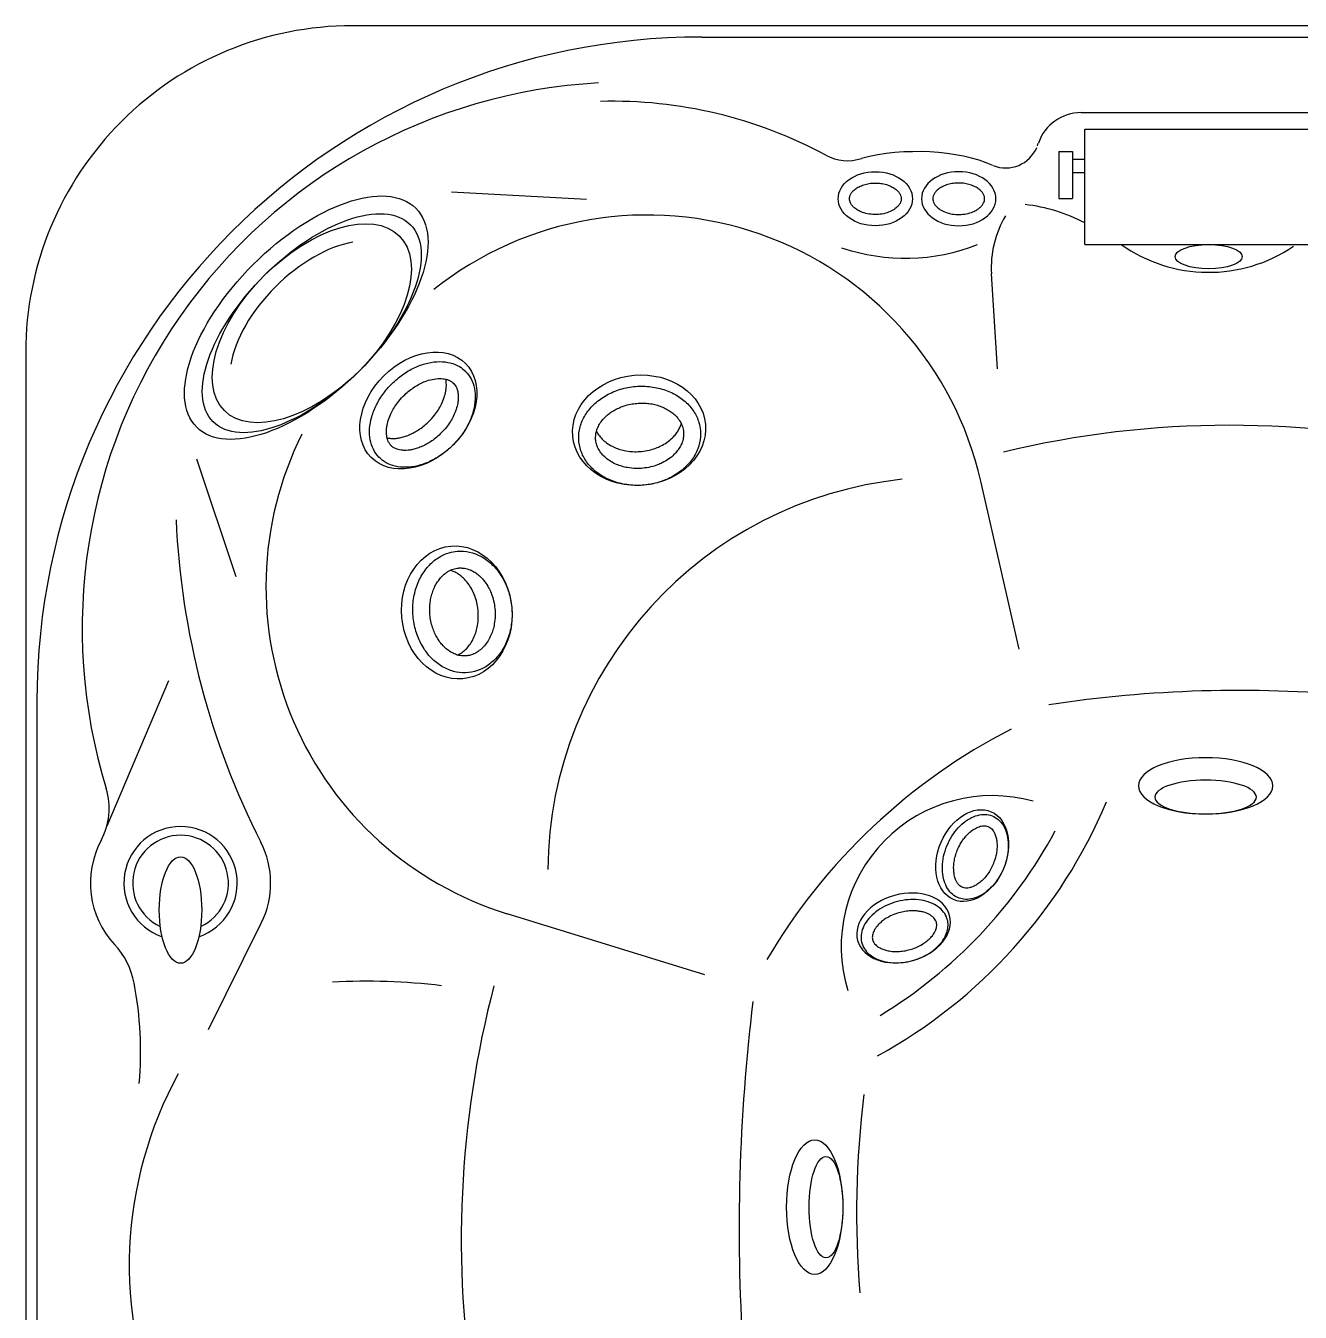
# Model space of a CAD drawing. Header units: millimetres. Extents: x -1155.38 to -1153.28, y 2264.62 to 2266.72.
# Drawn here: x -1155.38 to -1154.249, y 2265.582 to 2266.724 of the extents above; entities that cross this region are included whole.
import ezdxf

# ---------------------------------------------------------------- set-up
doc = ezdxf.new("R2010")
doc.units = ezdxf.units.MM
doc.header["$LTSCALE"] = 10
doc.layers.add('jacuzzi', color=1, linetype='Continuous')

msp = doc.modelspace()

# ---------------------------------------------------------------- linework, layer by layer
at = {"layer": 'jacuzzi'}
for p, q in [((-1154.7805, 2266.714), (-1153.8805, 2266.714)), ((-1154.4438, 2266.6469), (-1154.2343, 2266.6469)), ((-1154.4405, 2266.6321), (-1154.2205, 2266.6321)), ((-1154.4405, 2266.5298), (-1154.4405, 2266.6321)), ((-1154.4635, 2266.6125), (-1154.4635, 2266.5705)), ((-1154.4635, 2266.6125), (-1154.4515, 2266.6125)), ((-1154.4635, 2266.6125), (-1154.4515, 2266.6125)), ((-1154.4515, 2266.6125), (-1154.4515, 2266.5705)), ((-1154.4515, 2266.6056), (-1154.4405, 2266.6056)), ((-1154.4515, 2266.5936), (-1154.4405, 2266.5936)), ((-1154.8829, 2266.5697), (-1155.0025, 2266.5764)), ((-1154.4635, 2266.5705), (-1154.4515, 2266.5705)), ((-1154.4405, 2266.5298), (-1154.2205, 2266.5298)), ((-1154.518, 2266.4193), (-1154.5233, 2266.5038)), ((-1155.1938, 2266.2348), (-1155.2285, 2266.3392)), ((-1154.4987, 2266.1706), (-1154.5327, 2266.3198)), ((-1155.2538, 2266.1423), (-1155.3085, 2266.0135)), ((-1155.3705, 2266.124), (-1155.3705, 2265.224)), ((-1154.7778, 2265.8814), (-1154.9531, 2265.9355)), ((-1155.2183, 2265.8328), (-1155.1714, 2265.9273))]:
    msp.add_line(p, q, dxfattribs=at)
at = {"layer": 'jacuzzi', "color": 3}
msp.add_lwpolyline([(-1155.3805, 2266.434), (-1155.3805, 2264.914, 0.414214), (-1155.0905, 2264.624), (-1153.5705, 2264.624, 0.414214), (-1153.2805, 2264.914), (-1153.2805, 2266.434, 0.414214), (-1153.5705, 2266.724), (-1155.0905, 2266.724, 0.414214)], format="xyb", close=True, dxfattribs=at)
at = {"layer": 'jacuzzi'}
for centre, radius, start, end in [((-1154.7805, 2266.124), 0.59, 90, 180), ((-1154.8454, 2266.189), 0.485, 93.1669, 197.0568), ((-1154.8599, 2266.2582), 0.3988, 61.6155, 91.5049), ((-1154.4438, 2266.6069), 0.04, 90, 161.2515), ((-1154.5862, 2266.6552), 0.1103, 340.0158, 341.2515), ((-1154.6512, 2266.6442), 0.04, 241.6155, 288.2454), ((-1154.5106, 2266.6278), 0.03, 247.8901, 336.9698), ((-1154.5104, 2266.4162), 0.15, 62.2175, 83.5346), ((-1154.829, 2266.2522), 0.3038, 12.8525, 128.5363), ((-1154.4335, 2266.5094), 0.09, 149.3111, 183.5785), ((-1154.5998, 2266.6932), 0.1756, 251.2355, 291.455), ((-1154.3305, 2266.6397), 0.1346, 234.7328, 304.0455), ((-1154.312, 2265.5108), 0.8585, 76.5254, 103.517), ((-1154.8635, 2266.2259), 0.3038, 153.4899, 252.8512), ((-1154.5654, 2265.9715), 0.3518, 96.043, 179.4398), ((-1154.5477, 2266.3162), 0.7, 182.5205, 206.9353), ((-1154.3034, 2265.0048), 1.1291, 84.7768, 98.6079), ((-1154.2613, 2265.623), 0.5356, 117.1549, 149.484), ((-1155.3665, 2266.0291), 0.06, 331.7465, 17.0568), ((-1154.5227, 2265.9065), 0.134, 74.1884, 196.9493), ((-1154.8465, 2266.2137), 0.4613, 298.7716, 337.195), ((-1155.2431, 2265.9628), 0.0503, 288.9724, 251.0276), ((-1155.2431, 2265.9628), 0.08, 151.7465, 222.8991), ((-1155.2431, 2265.9628), 0.0425, 294.9735, 245.0265), ((-1154.8465, 2266.2137), 0.4313, 301.3415, 331.7177), ((-1155.2431, 2265.9628), 0.08, 333.655, 26.9353), ((-1155.353, 2265.8607), 0.07, 10.8763, 42.8991), ((-1155.0765, 2265.3526), 0.5231, 82.8546, 93.4909), ((-1155.601, 2265.8131), 0.3225, 354.9763, 10.8763), ((-1154.1049, 2265.6465), 0.889, 165.3281, 189.3523), ((-1153.0757, 2265.656), 1.6716, 173.0698, 183.6888), ((-1154.933, 2265.6232), 0.3556, 151.3985, 203.5086), ((-1153.7661, 2265.6698), 0.8769, 173.0986, 184.625)]:
    msp.add_arc(centre, radius, start, end, dxfattribs=at)
for centre, major_axis, ratio, start_param, end_param in [((-1154.5894, 2266.5704), (-0.0953, 0), 0.439186, 3.926244, 5.256324), ((-1155.1216, 2266.4549), (0.0683, 0.0683), 0.546258, 6.938154, 8.769809)]:
    msp.add_ellipse(centre, major_axis=major_axis, ratio=ratio, start_param=start_param, end_param=end_param, dxfattribs=at)
for centre, major_axis, ratio in [((-1154.6264, 2266.5704), (-0.033, 0), 0.727273), ((-1155.1315, 2266.4648), (0.0972, 0.0972), 0.48528), ((-1155.1266, 2266.4599), (0.0875, 0.0875), 0.482837), ((-1155.1266, 2266.4599), (0.0776, 0.0776), 0.544324), ((-1154.3305, 2266.519), (-0.0297, 0), 0.364326), ((-1155.032, 2266.3824), (0.0418, 0.0418), 0.7351), ((-1154.8361, 2266.3649), (0.0589, 0.0053), 0.827692), ((-1154.9979, 2266.2031), (-0.0053, 0.0589), 0.827692), ((-1154.5404, 2265.9872), (-0.0167, -0.039), 0.709323), ((-1155.2431, 2265.9389), (0, -0.0473), 0.398515), ((-1154.6802, 2265.6751), (0, 0.0597), 0.41848), ((-1154.6702, 2265.6751), (0, 0.045), 0.333333)]:
    msp.add_ellipse(centre, major_axis=major_axis, ratio=ratio, dxfattribs=at)
at = {"layer": 'jacuzzi', "extrusion": (0, 0, -1)}
for centre, major_axis, ratio in [((-1154.5524, 2266.5704), (0.033, 0), 0.727273), ((-1154.3332, 2266.0492), (-0.0597, 0), 0.41848), ((-1154.3332, 2266.0392), (-0.045, 0), 0.333333), ((-1154.6013, 2265.923), (0.0408, 0.0112), 0.709323)]:
    msp.add_ellipse(centre, major_axis=major_axis, ratio=ratio, dxfattribs=at)
at = {"layer": 'jacuzzi'}
for points, knots in [([(-1154.6494, 2266.5704), (-1154.6494, 2266.5698), (-1154.6493, 2266.5692), (-1154.649, 2266.568), (-1154.6488, 2266.5673), (-1154.6481, 2266.566), (-1154.6477, 2266.5653), (-1154.6466, 2266.5639), (-1154.6459, 2266.5632), (-1154.6443, 2266.5618), (-1154.6434, 2266.5612), (-1154.6414, 2266.5599), (-1154.6402, 2266.5593), (-1154.6373, 2266.5581), (-1154.6353, 2266.5575), (-1154.6312, 2266.5567), (-1154.6291, 2266.5564), (-1154.6247, 2266.5564), (-1154.6226, 2266.5565), (-1154.6184, 2266.5572), (-1154.6164, 2266.5578), (-1154.6128, 2266.5592), (-1154.6111, 2266.56), (-1154.6083, 2266.5619), (-1154.6071, 2266.5629), (-1154.6055, 2266.5647), (-1154.6049, 2266.5655), (-1154.6041, 2266.5671), (-1154.6038, 2266.5678), (-1154.6034, 2266.5692), (-1154.6034, 2266.5699), (-1154.6034, 2266.5713), (-1154.6035, 2266.572), (-1154.604, 2266.5734), (-1154.6043, 2266.5742), (-1154.6053, 2266.5758), (-1154.6059, 2266.5766), (-1154.6075, 2266.5782), (-1154.6085, 2266.579), (-1154.6107, 2266.5805), (-1154.612, 2266.5812), (-1154.6147, 2266.5824), (-1154.6162, 2266.5829), (-1154.6194, 2266.5837), (-1154.6211, 2266.584), (-1154.6245, 2266.5844), (-1154.6262, 2266.5844), (-1154.6297, 2266.5843), (-1154.6314, 2266.5841), (-1154.6347, 2266.5834), (-1154.6362, 2266.583), (-1154.6392, 2266.5819), (-1154.6406, 2266.5813), (-1154.643, 2266.5799), (-1154.6441, 2266.5791), (-1154.6459, 2266.5775), (-1154.6467, 2266.5767), (-1154.6479, 2266.5751), (-1154.6484, 2266.5743), (-1154.649, 2266.5728), (-1154.6492, 2266.5721), (-1154.6494, 2266.5711), (-1154.6494, 2266.5707), (-1154.6494, 2266.5704)], [0, 0, 0, 0, 0.174374, 0.174374, 0.348747, 0.348747, 0.523121, 0.523121, 0.697494, 0.697494, 0.871868, 0.871868, 1.046241, 1.046241, 1.298301, 1.298301, 1.550361, 1.550361, 1.802421, 1.802421, 2.054481, 2.054481, 2.306541, 2.306541, 2.558601, 2.558601, 2.759925, 2.759925, 2.961248, 2.961248, 3.162572, 3.162572, 3.363895, 3.363895, 3.565218, 3.565218, 3.766542, 3.766542, 3.967865, 3.967865, 4.169188, 4.169188, 4.370512, 4.370512, 4.571835, 4.571835, 4.773159, 4.773159, 4.974482, 4.974482, 5.175805, 5.175805, 5.377129, 5.377129, 5.578452, 5.578452, 5.779775, 5.779775, 5.981099, 5.981099, 6.182422, 6.182422, 6.283185, 6.283185, 6.283185, 6.283185]), ([(-1154.5294, 2266.5704), (-1154.5294, 2266.5698), (-1154.5294, 2266.5692), (-1154.5297, 2266.568), (-1154.53, 2266.5673), (-1154.5306, 2266.566), (-1154.5311, 2266.5653), (-1154.5322, 2266.5639), (-1154.5328, 2266.5632), (-1154.5344, 2266.5618), (-1154.5353, 2266.5612), (-1154.5374, 2266.5599), (-1154.5385, 2266.5593), (-1154.5415, 2266.5581), (-1154.5434, 2266.5575), (-1154.5475, 2266.5567), (-1154.5497, 2266.5564), (-1154.554, 2266.5564), (-1154.5562, 2266.5565), (-1154.5603, 2266.5572), (-1154.5623, 2266.5578), (-1154.566, 2266.5592), (-1154.5676, 2266.56), (-1154.5704, 2266.5619), (-1154.5716, 2266.5629), (-1154.5732, 2266.5647), (-1154.5738, 2266.5655), (-1154.5747, 2266.5671), (-1154.575, 2266.5678), (-1154.5753, 2266.5692), (-1154.5754, 2266.5699), (-1154.5754, 2266.5713), (-1154.5752, 2266.572), (-1154.5748, 2266.5734), (-1154.5744, 2266.5742), (-1154.5735, 2266.5758), (-1154.5728, 2266.5766), (-1154.5712, 2266.5782), (-1154.5703, 2266.579), (-1154.5681, 2266.5805), (-1154.5668, 2266.5812), (-1154.564, 2266.5824), (-1154.5625, 2266.5829), (-1154.5593, 2266.5837), (-1154.5577, 2266.584), (-1154.5543, 2266.5844), (-1154.5525, 2266.5844), (-1154.5491, 2266.5843), (-1154.5474, 2266.5841), (-1154.5441, 2266.5834), (-1154.5425, 2266.583), (-1154.5396, 2266.5819), (-1154.5382, 2266.5813), (-1154.5357, 2266.5799), (-1154.5347, 2266.5791), (-1154.5328, 2266.5775), (-1154.532, 2266.5767), (-1154.5308, 2266.5751), (-1154.5304, 2266.5743), (-1154.5297, 2266.5728), (-1154.5295, 2266.5721), (-1154.5294, 2266.5711), (-1154.5294, 2266.5707), (-1154.5294, 2266.5704)], [0, 0, 0, 0, 0.174374, 0.174374, 0.348747, 0.348747, 0.523121, 0.523121, 0.697494, 0.697494, 0.871868, 0.871868, 1.046241, 1.046241, 1.298301, 1.298301, 1.550361, 1.550361, 1.802421, 1.802421, 2.054481, 2.054481, 2.306541, 2.306541, 2.558601, 2.558601, 2.759925, 2.759925, 2.961248, 2.961248, 3.162572, 3.162572, 3.363895, 3.363895, 3.565218, 3.565218, 3.766542, 3.766542, 3.967865, 3.967865, 4.169188, 4.169188, 4.370512, 4.370512, 4.571835, 4.571835, 4.773159, 4.773159, 4.974482, 4.974482, 5.175805, 5.175805, 5.377129, 5.377129, 5.578452, 5.578452, 5.779775, 5.779775, 5.981099, 5.981099, 6.182422, 6.182422, 6.283185, 6.283185, 6.283185, 6.283185]), ([(-1154.9902, 2266.4172), (-1154.9918, 2266.4188), (-1154.9936, 2266.4202), (-1154.998, 2266.4228), (-1155.0007, 2266.4239), (-1155.0066, 2266.4254), (-1155.0098, 2266.4258), (-1155.0165, 2266.4258), (-1155.02, 2266.4254), (-1155.0271, 2266.4237), (-1155.0307, 2266.4225), (-1155.0379, 2266.4193), (-1155.0414, 2266.4174), (-1155.0482, 2266.4128), (-1155.0514, 2266.4101), (-1155.0575, 2266.4044), (-1155.0602, 2266.4012), (-1155.0652, 2266.3946), (-1155.0673, 2266.3911), (-1155.0709, 2266.384), (-1155.0723, 2266.3804), (-1155.0744, 2266.3732), (-1155.075, 2266.3697), (-1155.0755, 2266.3628), (-1155.0753, 2266.3596), (-1155.0742, 2266.3534), (-1155.0732, 2266.3506), (-1155.0707, 2266.3454), (-1155.0691, 2266.3431), (-1155.0653, 2266.3391), (-1155.0631, 2266.3374), (-1155.0582, 2266.3347), (-1155.0554, 2266.3336), (-1155.0495, 2266.3322), (-1155.0463, 2266.3319), (-1155.0395, 2266.3321), (-1155.036, 2266.3325), (-1155.0289, 2266.3343), (-1155.0253, 2266.3356), (-1155.0181, 2266.3389), (-1155.0146, 2266.3409), (-1155.0079, 2266.3456), (-1155.0047, 2266.3483), (-1154.9987, 2266.3542), (-1154.996, 2266.3573), (-1154.9911, 2266.364), (-1154.989, 2266.3675), (-1154.9856, 2266.3746), (-1154.9842, 2266.3783), (-1154.9823, 2266.3854), (-1154.9817, 2266.389), (-1154.9814, 2266.3957), (-1154.9817, 2266.399), (-1154.9829, 2266.4051), (-1154.9839, 2266.4079), (-1154.9865, 2266.4129), (-1154.9882, 2266.4152), (-1154.9901, 2266.4172), (-1154.9902, 2266.4172), (-1154.9902, 2266.4172)], [0, 0, 0, 0, 0.185761, 0.185761, 0.411495, 0.411495, 0.637229, 0.637229, 0.862963, 0.862963, 1.088697, 1.088697, 1.314431, 1.314431, 1.540165, 1.540165, 1.765898, 1.765898, 1.991632, 1.991632, 2.217366, 2.217366, 2.4431, 2.4431, 2.668834, 2.668834, 2.894568, 2.894568, 3.120302, 3.120302, 3.346036, 3.346036, 3.57177, 3.57177, 3.797504, 3.797504, 4.023238, 4.023238, 4.248972, 4.248972, 4.474706, 4.474706, 4.70044, 4.70044, 4.926174, 4.926174, 5.151908, 5.151908, 5.377642, 5.377642, 5.603376, 5.603376, 5.82911, 5.82911, 6.054844, 6.054844, 6.280577, 6.280577, 6.283185, 6.283185, 6.283185, 6.283185]), ([(-1155.0008, 2266.4066), (-1155.0013, 2266.4071), (-1155.0019, 2266.4076), (-1155.0033, 2266.4085), (-1155.004, 2266.409), (-1155.0057, 2266.4097), (-1155.0067, 2266.41), (-1155.0093, 2266.4106), (-1155.0112, 2266.4108), (-1155.0152, 2266.4108), (-1155.0175, 2266.4105), (-1155.0218, 2266.4096), (-1155.0239, 2266.409), (-1155.0275, 2266.4076), (-1155.0291, 2266.4069), (-1155.0322, 2266.4052), (-1155.0338, 2266.4043), (-1155.0369, 2266.4023), (-1155.0384, 2266.4013), (-1155.0413, 2266.399), (-1155.0427, 2266.3977), (-1155.046, 2266.3946), (-1155.0477, 2266.3927), (-1155.0506, 2266.3891), (-1155.0517, 2266.3875), (-1155.0538, 2266.3843), (-1155.0548, 2266.3827), (-1155.0566, 2266.3791), (-1155.0575, 2266.377), (-1155.0589, 2266.3731), (-1155.0594, 2266.3712), (-1155.06, 2266.3681), (-1155.0601, 2266.3669), (-1155.0604, 2266.3641), (-1155.0603, 2266.3625), (-1155.0601, 2266.3598), (-1155.0599, 2266.3585), (-1155.0593, 2266.3565), (-1155.059, 2266.3557), (-1155.0583, 2266.354), (-1155.0578, 2266.3532), (-1155.0567, 2266.3518), (-1155.0561, 2266.3511), (-1155.0547, 2266.3499), (-1155.0539, 2266.3494), (-1155.0521, 2266.3485), (-1155.0511, 2266.3481), (-1155.0492, 2266.3475), (-1155.0483, 2266.3473), (-1155.0464, 2266.3471), (-1155.0453, 2266.347), (-1155.0433, 2266.347), (-1155.0422, 2266.347), (-1155.0401, 2266.3472), (-1155.039, 2266.3474), (-1155.0366, 2266.3478), (-1155.0352, 2266.3482), (-1155.0324, 2266.349), (-1155.031, 2266.3496), (-1155.0281, 2266.3508), (-1155.0267, 2266.3514), (-1155.0239, 2266.3529), (-1155.0225, 2266.3538), (-1155.0196, 2266.3557), (-1155.0182, 2266.3567), (-1155.0153, 2266.359), (-1155.0139, 2266.3603), (-1155.0106, 2266.3635), (-1155.0087, 2266.3655), (-1155.0058, 2266.3693), (-1155.0046, 2266.3709), (-1155.0026, 2266.3742), (-1155.0016, 2266.3759), (-1154.9999, 2266.3795), (-1154.9991, 2266.3815), (-1154.9978, 2266.3852), (-1154.9974, 2266.3871), (-1154.9968, 2266.3901), (-1154.9967, 2266.3913), (-1154.9965, 2266.3942), (-1154.9965, 2266.3958), (-1154.9969, 2266.3986), (-1154.9971, 2266.3999), (-1154.9978, 2266.4019), (-1154.9981, 2266.4027), (-1154.9988, 2266.404), (-1154.9992, 2266.4046), (-1154.9999, 2266.4057), (-1155.0003, 2266.4062), (-1155.0008, 2266.4066)], [0, 0, 0, 0, 0.143262, 0.143262, 0.286525, 0.286525, 0.429787, 0.429787, 0.641555, 0.641555, 0.853324, 0.853324, 1.027803, 1.027803, 1.156988, 1.156988, 1.286172, 1.286172, 1.412902, 1.412902, 1.539632, 1.539632, 1.717208, 1.717208, 1.85123, 1.85123, 1.985252, 1.985252, 2.149987, 2.149987, 2.314722, 2.314722, 2.42949, 2.42949, 2.588978, 2.588978, 2.748467, 2.748467, 2.872164, 2.872164, 3.036865, 3.036865, 3.201566, 3.201566, 3.366267, 3.366267, 3.530968, 3.530968, 3.647367, 3.647367, 3.763767, 3.763767, 3.86643, 3.86643, 3.969094, 3.969094, 4.087888, 4.087888, 4.206683, 4.206683, 4.322325, 4.322325, 4.437967, 4.437967, 4.562955, 4.562955, 4.687944, 4.687944, 4.875889, 4.875889, 5.013358, 5.013358, 5.150827, 5.150827, 5.309856, 5.309856, 5.468885, 5.468885, 5.58509, 5.58509, 5.751844, 5.751844, 5.918599, 5.918599, 6.049341, 6.049341, 6.171274, 6.171274, 6.283185, 6.283185, 6.283185, 6.283185]), ([(-1155.0598, 2266.3581), (-1155.0592, 2266.358), (-1155.0586, 2266.3579), (-1155.057, 2266.3577), (-1155.0559, 2266.3576), (-1155.0539, 2266.3576), (-1155.0529, 2266.3576), (-1155.0507, 2266.3578), (-1155.0496, 2266.358), (-1155.0472, 2266.3584), (-1155.0458, 2266.3588), (-1155.043, 2266.3596), (-1155.0416, 2266.3602), (-1155.0388, 2266.3614), (-1155.0374, 2266.362), (-1155.0345, 2266.3635), (-1155.0331, 2266.3644), (-1155.0303, 2266.3663), (-1155.0288, 2266.3673), (-1155.0259, 2266.3696), (-1155.0245, 2266.3709), (-1155.0212, 2266.3741), (-1155.0193, 2266.3761), (-1155.0164, 2266.3799), (-1155.0153, 2266.3815), (-1155.0132, 2266.3848), (-1155.0122, 2266.3865), (-1155.0105, 2266.3901), (-1155.0097, 2266.3921), (-1155.0085, 2266.3958), (-1155.008, 2266.3977), (-1155.0074, 2266.4007), (-1155.0073, 2266.4019), (-1155.0071, 2266.4048), (-1155.0071, 2266.4064), (-1155.0074, 2266.4087), (-1155.0075, 2266.4095), (-1155.0077, 2266.4102)], [3.5697, 3.5697, 3.5697, 3.5697, 3.647367, 3.647367, 3.763767, 3.763767, 3.86643, 3.86643, 3.969094, 3.969094, 4.087888, 4.087888, 4.206683, 4.206683, 4.322325, 4.322325, 4.437967, 4.437967, 4.562955, 4.562955, 4.687944, 4.687944, 4.875889, 4.875889, 5.013358, 5.013358, 5.150827, 5.150827, 5.309856, 5.309856, 5.468885, 5.468885, 5.58509, 5.58509, 5.751844, 5.751844, 5.855102, 5.855102, 5.855102, 5.855102]), ([(-1154.7817, 2266.3648), (-1154.7819, 2266.3671), (-1154.7823, 2266.3694), (-1154.784, 2266.3751), (-1154.7855, 2266.3784), (-1154.7896, 2266.3847), (-1154.7921, 2266.3877), (-1154.7981, 2266.393), (-1154.8015, 2266.3953), (-1154.809, 2266.3992), (-1154.8131, 2266.4008), (-1154.8216, 2266.403), (-1154.8261, 2266.4037), (-1154.8352, 2266.4041), (-1154.8398, 2266.4039), (-1154.8488, 2266.4024), (-1154.8533, 2266.4012), (-1154.8616, 2266.3979), (-1154.8655, 2266.3959), (-1154.8726, 2266.3911), (-1154.8758, 2266.3883), (-1154.8813, 2266.3823), (-1154.8836, 2266.3791), (-1154.8871, 2266.3723), (-1154.8883, 2266.3688), (-1154.8897, 2266.3617), (-1154.8899, 2266.3581), (-1154.8891, 2266.351), (-1154.8882, 2266.3475), (-1154.8853, 2266.3408), (-1154.8833, 2266.3375), (-1154.8785, 2266.3316), (-1154.8756, 2266.3289), (-1154.8689, 2266.3241), (-1154.8652, 2266.3221), (-1154.8572, 2266.3188), (-1154.8529, 2266.3176), (-1154.8441, 2266.3161), (-1154.8395, 2266.3158), (-1154.8304, 2266.3161), (-1154.8258, 2266.3168), (-1154.817, 2266.319), (-1154.8128, 2266.3206), (-1154.8049, 2266.3245), (-1154.8012, 2266.3269), (-1154.7947, 2266.3322), (-1154.7919, 2266.3352), (-1154.7872, 2266.3415), (-1154.7853, 2266.3449), (-1154.7827, 2266.3519), (-1154.7819, 2266.3555), (-1154.7815, 2266.361), (-1154.7815, 2266.3629), (-1154.7817, 2266.3648)], [0, 0, 0, 0, 0.162022, 0.162022, 0.411522, 0.411522, 0.661023, 0.661023, 0.910523, 0.910523, 1.160024, 1.160024, 1.409524, 1.409524, 1.659024, 1.659024, 1.908525, 1.908525, 2.158025, 2.158025, 2.407526, 2.407526, 2.657026, 2.657026, 2.906526, 2.906526, 3.156027, 3.156027, 3.405527, 3.405527, 3.655028, 3.655028, 3.904528, 3.904528, 4.154029, 4.154029, 4.403529, 4.403529, 4.653029, 4.653029, 4.90253, 4.90253, 5.15203, 5.15203, 5.401531, 5.401531, 5.651031, 5.651031, 5.900532, 5.900532, 6.150032, 6.150032, 6.283185, 6.283185, 6.283185, 6.283185]), ([(-1154.7966, 2266.3634), (-1154.7968, 2266.365), (-1154.7971, 2266.3666), (-1154.7981, 2266.3697), (-1154.7989, 2266.3713), (-1154.8003, 2266.3737), (-1154.8009, 2266.3746), (-1154.8022, 2266.3762), (-1154.803, 2266.3771), (-1154.8047, 2266.3788), (-1154.8058, 2266.3798), (-1154.8081, 2266.3815), (-1154.8094, 2266.3824), (-1154.8121, 2266.3839), (-1154.8135, 2266.3847), (-1154.8166, 2266.386), (-1154.8182, 2266.3865), (-1154.8214, 2266.3875), (-1154.8229, 2266.3879), (-1154.8262, 2266.3885), (-1154.8278, 2266.3887), (-1154.8311, 2266.389), (-1154.8328, 2266.389), (-1154.8361, 2266.389), (-1154.8378, 2266.3888), (-1154.8414, 2266.3884), (-1154.8433, 2266.3881), (-1154.8471, 2266.3872), (-1154.849, 2266.3867), (-1154.8523, 2266.3855), (-1154.8538, 2266.3848), (-1154.8567, 2266.3834), (-1154.8581, 2266.3827), (-1154.8608, 2266.381), (-1154.862, 2266.3801), (-1154.8644, 2266.3783), (-1154.8655, 2266.3773), (-1154.869, 2266.3738), (-1154.8709, 2266.371), (-1154.8729, 2266.3669), (-1154.8735, 2266.3655), (-1154.8743, 2266.3626), (-1154.8745, 2266.3612), (-1154.8747, 2266.3585), (-1154.8747, 2266.3571), (-1154.8744, 2266.3544), (-1154.874, 2266.3531), (-1154.8732, 2266.3504), (-1154.8726, 2266.3491), (-1154.8711, 2266.3465), (-1154.8703, 2266.3452), (-1154.8682, 2266.3427), (-1154.867, 2266.3415), (-1154.8643, 2266.3393), (-1154.8629, 2266.3382), (-1154.8597, 2266.3362), (-1154.858, 2266.3353), (-1154.8546, 2266.3339), (-1154.8531, 2266.3334), (-1154.8498, 2266.3324), (-1154.8481, 2266.332), (-1154.8439, 2266.3312), (-1154.8413, 2266.331), (-1154.8366, 2266.3309), (-1154.8346, 2266.331), (-1154.8303, 2266.3314), (-1154.828, 2266.3318), (-1154.8238, 2266.3328), (-1154.8217, 2266.3334), (-1154.8183, 2266.3347), (-1154.8169, 2266.3353), (-1154.8136, 2266.3369), (-1154.8118, 2266.338), (-1154.8082, 2266.3404), (-1154.8066, 2266.3418), (-1154.804, 2266.3443), (-1154.803, 2266.3454), (-1154.8013, 2266.3476), (-1154.8006, 2266.3487), (-1154.7993, 2266.3509), (-1154.7987, 2266.352), (-1154.7976, 2266.3548), (-1154.7971, 2266.3564), (-1154.7966, 2266.3594), (-1154.7965, 2266.3607), (-1154.7966, 2266.3625), (-1154.7966, 2266.363), (-1154.7966, 2266.3634)], [0, 0, 0, 0, 0.193576, 0.193576, 0.387152, 0.387152, 0.496157, 0.496157, 0.605163, 0.605163, 0.734751, 0.734751, 0.86434, 0.86434, 0.994997, 0.994997, 1.125653, 1.125653, 1.245243, 1.245243, 1.364832, 1.364832, 1.48278, 1.48278, 1.600727, 1.600727, 1.738726, 1.738726, 1.876725, 1.876725, 1.997341, 1.997341, 2.117956, 2.117956, 2.240856, 2.240856, 2.363756, 2.363756, 2.675991, 2.675991, 2.839859, 2.839859, 3.004579, 3.004579, 3.169298, 3.169298, 3.334018, 3.334018, 3.496684, 3.496684, 3.659351, 3.659351, 3.822017, 3.822017, 3.979794, 3.979794, 4.137571, 4.137571, 4.265238, 4.265238, 4.392905, 4.392905, 4.580229, 4.580229, 4.723675, 4.723675, 4.884416, 4.884416, 5.035346, 5.035346, 5.151409, 5.151409, 5.313166, 5.313166, 5.492042, 5.492042, 5.62239, 5.62239, 5.74899, 5.74899, 5.87559, 5.87559, 6.068683, 6.068683, 6.227972, 6.227972, 6.283185, 6.283185, 6.283185, 6.283185]), ([(-1154.8739, 2266.364), (-1154.8737, 2266.3636), (-1154.8734, 2266.3632), (-1154.8725, 2266.3615), (-1154.8716, 2266.3602), (-1154.8695, 2266.3577), (-1154.8683, 2266.3565), (-1154.8657, 2266.3542), (-1154.8642, 2266.3531), (-1154.861, 2266.3512), (-1154.8593, 2266.3503), (-1154.856, 2266.3489), (-1154.8544, 2266.3483), (-1154.8512, 2266.3473), (-1154.8495, 2266.3469), (-1154.8452, 2266.3462), (-1154.8426, 2266.3459), (-1154.8379, 2266.3458), (-1154.8359, 2266.3459), (-1154.8316, 2266.3463), (-1154.8294, 2266.3467), (-1154.8251, 2266.3477), (-1154.8231, 2266.3483), (-1154.8197, 2266.3496), (-1154.8182, 2266.3502), (-1154.8149, 2266.3519), (-1154.8131, 2266.3529), (-1154.8096, 2266.3554), (-1154.8079, 2266.3568), (-1154.8053, 2266.3593), (-1154.8044, 2266.3604), (-1154.8027, 2266.3625), (-1154.8019, 2266.3636), (-1154.8006, 2266.3658), (-1154.8001, 2266.3669), (-1154.7992, 2266.369), (-1154.7989, 2266.3699), (-1154.7987, 2266.3708)], [3.443071, 3.443071, 3.443071, 3.443071, 3.496684, 3.496684, 3.659351, 3.659351, 3.822017, 3.822017, 3.979794, 3.979794, 4.137571, 4.137571, 4.265238, 4.265238, 4.392905, 4.392905, 4.580229, 4.580229, 4.723675, 4.723675, 4.884416, 4.884416, 5.035346, 5.035346, 5.151409, 5.151409, 5.313166, 5.313166, 5.492042, 5.492042, 5.62239, 5.62239, 5.74899, 5.74899, 5.87559, 5.87559, 5.98176, 5.98176, 5.98176, 5.98176]), ([(-1154.9977, 2266.2575), (-1155, 2266.2573), (-1155.0023, 2266.2568), (-1155.008, 2266.2552), (-1155.0114, 2266.2536), (-1155.0177, 2266.2496), (-1155.0206, 2266.247), (-1155.0259, 2266.2411), (-1155.0282, 2266.2377), (-1155.0322, 2266.2302), (-1155.0337, 2266.2261), (-1155.036, 2266.2175), (-1155.0367, 2266.213), (-1155.0371, 2266.2039), (-1155.0368, 2266.1993), (-1155.0353, 2266.1903), (-1155.0341, 2266.1859), (-1155.0309, 2266.1776), (-1155.0288, 2266.1736), (-1155.024, 2266.1665), (-1155.0213, 2266.1633), (-1155.0153, 2266.1579), (-1155.012, 2266.1556), (-1155.0052, 2266.1521), (-1155.0017, 2266.1509), (-1154.9946, 2266.1495), (-1154.991, 2266.1493), (-1154.9839, 2266.1501), (-1154.9804, 2266.151), (-1154.9737, 2266.1539), (-1154.9705, 2266.1558), (-1154.9646, 2266.1607), (-1154.9618, 2266.1636), (-1154.9571, 2266.1702), (-1154.955, 2266.1739), (-1154.9517, 2266.1819), (-1154.9505, 2266.1862), (-1154.949, 2266.1951), (-1154.9487, 2266.1996), (-1154.9491, 2266.2088), (-1154.9497, 2266.2133), (-1154.952, 2266.2222), (-1154.9535, 2266.2264), (-1154.9575, 2266.2343), (-1154.9598, 2266.238), (-1154.9651, 2266.2445), (-1154.9681, 2266.2473), (-1154.9745, 2266.252), (-1154.9779, 2266.2538), (-1154.9848, 2266.2565), (-1154.9884, 2266.2573), (-1154.9939, 2266.2577), (-1154.9958, 2266.2577), (-1154.9977, 2266.2575)], [0, 0, 0, 0, 0.162022, 0.162022, 0.411522, 0.411522, 0.661023, 0.661023, 0.910523, 0.910523, 1.160024, 1.160024, 1.409524, 1.409524, 1.659024, 1.659024, 1.908525, 1.908525, 2.158025, 2.158025, 2.407526, 2.407526, 2.657026, 2.657026, 2.906526, 2.906526, 3.156027, 3.156027, 3.405527, 3.405527, 3.655028, 3.655028, 3.904528, 3.904528, 4.154029, 4.154029, 4.403529, 4.403529, 4.653029, 4.653029, 4.90253, 4.90253, 5.15203, 5.15203, 5.401531, 5.401531, 5.651031, 5.651031, 5.900532, 5.900532, 6.150032, 6.150032, 6.283185, 6.283185, 6.283185, 6.283185]), ([(-1154.9964, 2266.2425), (-1154.998, 2266.2424), (-1154.9995, 2266.2421), (-1155.0027, 2266.241), (-1155.0042, 2266.2403), (-1155.0066, 2266.2388), (-1155.0075, 2266.2383), (-1155.0092, 2266.2369), (-1155.01, 2266.2362), (-1155.0118, 2266.2344), (-1155.0127, 2266.2334), (-1155.0145, 2266.231), (-1155.0153, 2266.2298), (-1155.0169, 2266.2271), (-1155.0176, 2266.2256), (-1155.0189, 2266.2226), (-1155.0195, 2266.221), (-1155.0204, 2266.2178), (-1155.0208, 2266.2162), (-1155.0214, 2266.213), (-1155.0216, 2266.2114), (-1155.0219, 2266.208), (-1155.0219, 2266.2064), (-1155.0219, 2266.203), (-1155.0218, 2266.2014), (-1155.0214, 2266.1978), (-1155.021, 2266.1958), (-1155.0202, 2266.1921), (-1155.0196, 2266.1902), (-1155.0184, 2266.1869), (-1155.0178, 2266.1853), (-1155.0164, 2266.1824), (-1155.0156, 2266.1811), (-1155.014, 2266.1784), (-1155.0131, 2266.1771), (-1155.0112, 2266.1748), (-1155.0102, 2266.1737), (-1155.0067, 2266.1702), (-1155.004, 2266.1682), (-1154.9998, 2266.1662), (-1154.9984, 2266.1657), (-1154.9956, 2266.1649), (-1154.9942, 2266.1647), (-1154.9914, 2266.1644), (-1154.9901, 2266.1645), (-1154.9874, 2266.1648), (-1154.986, 2266.1651), (-1154.9834, 2266.166), (-1154.9821, 2266.1666), (-1154.9795, 2266.168), (-1154.9782, 2266.1689), (-1154.9757, 2266.171), (-1154.9745, 2266.1722), (-1154.9722, 2266.1748), (-1154.9711, 2266.1763), (-1154.9692, 2266.1795), (-1154.9683, 2266.1812), (-1154.9669, 2266.1845), (-1154.9663, 2266.1861), (-1154.9653, 2266.1893), (-1154.9649, 2266.191), (-1154.9642, 2266.1953), (-1154.9639, 2266.1979), (-1154.9638, 2266.2026), (-1154.9639, 2266.2046), (-1154.9643, 2266.2089), (-1154.9647, 2266.2111), (-1154.9657, 2266.2154), (-1154.9663, 2266.2174), (-1154.9676, 2266.2208), (-1154.9682, 2266.2223), (-1154.9699, 2266.2256), (-1154.9709, 2266.2274), (-1154.9734, 2266.2309), (-1154.9748, 2266.2326), (-1154.9773, 2266.2352), (-1154.9784, 2266.2361), (-1154.9805, 2266.2378), (-1154.9816, 2266.2386), (-1154.9838, 2266.2399), (-1154.9849, 2266.2404), (-1154.9877, 2266.2416), (-1154.9894, 2266.242), (-1154.9924, 2266.2426), (-1154.9937, 2266.2426), (-1154.9955, 2266.2426), (-1154.9959, 2266.2426), (-1154.9964, 2266.2425)], [0, 0, 0, 0, 0.193576, 0.193576, 0.387152, 0.387152, 0.496157, 0.496157, 0.605163, 0.605163, 0.734751, 0.734751, 0.86434, 0.86434, 0.994997, 0.994997, 1.125653, 1.125653, 1.245243, 1.245243, 1.364832, 1.364832, 1.48278, 1.48278, 1.600727, 1.600727, 1.738726, 1.738726, 1.876725, 1.876725, 1.997341, 1.997341, 2.117956, 2.117956, 2.240856, 2.240856, 2.363756, 2.363756, 2.675991, 2.675991, 2.839859, 2.839859, 3.004579, 3.004579, 3.169298, 3.169298, 3.334018, 3.334018, 3.496684, 3.496684, 3.659351, 3.659351, 3.822017, 3.822017, 3.979794, 3.979794, 4.137571, 4.137571, 4.265238, 4.265238, 4.392905, 4.392905, 4.580229, 4.580229, 4.723675, 4.723675, 4.884416, 4.884416, 5.035346, 5.035346, 5.151409, 5.151409, 5.313166, 5.313166, 5.492042, 5.492042, 5.62239, 5.62239, 5.74899, 5.74899, 5.87559, 5.87559, 6.068683, 6.068683, 6.227972, 6.227972, 6.283185, 6.283185, 6.283185, 6.283185]), ([(-1154.997, 2266.1653), (-1154.9966, 2266.1655), (-1154.9961, 2266.1657), (-1154.9944, 2266.1667), (-1154.9931, 2266.1676), (-1154.9906, 2266.1696), (-1154.9894, 2266.1708), (-1154.9871, 2266.1735), (-1154.9861, 2266.1749), (-1154.9841, 2266.1781), (-1154.9832, 2266.1799), (-1154.9818, 2266.1832), (-1154.9812, 2266.1847), (-1154.9803, 2266.188), (-1154.9799, 2266.1897), (-1154.9791, 2266.1939), (-1154.9789, 2266.1965), (-1154.9788, 2266.2012), (-1154.9788, 2266.2032), (-1154.9793, 2266.2075), (-1154.9796, 2266.2098), (-1154.9806, 2266.2141), (-1154.9813, 2266.2161), (-1154.9825, 2266.2195), (-1154.9832, 2266.2209), (-1154.9848, 2266.2243), (-1154.9859, 2266.2261), (-1154.9883, 2266.2296), (-1154.9897, 2266.2313), (-1154.9922, 2266.2338), (-1154.9933, 2266.2348), (-1154.9955, 2266.2365), (-1154.9966, 2266.2372), (-1154.9988, 2266.2385), (-1154.9999, 2266.2391), (-1155.0019, 2266.2399), (-1155.0028, 2266.2402), (-1155.0037, 2266.2405)], [3.443071, 3.443071, 3.443071, 3.443071, 3.496684, 3.496684, 3.659351, 3.659351, 3.822017, 3.822017, 3.979794, 3.979794, 4.137571, 4.137571, 4.265238, 4.265238, 4.392905, 4.392905, 4.580229, 4.580229, 4.723675, 4.723675, 4.884416, 4.884416, 5.035346, 5.035346, 5.151409, 5.151409, 5.313166, 5.313166, 5.492042, 5.492042, 5.62239, 5.62239, 5.74899, 5.74899, 5.87559, 5.87559, 5.98176, 5.98176, 5.98176, 5.98176]), ([(-1154.5531, 2265.9499), (-1154.5515, 2265.9492), (-1154.5498, 2265.9487), (-1154.5459, 2265.9483), (-1154.5436, 2265.9483), (-1154.539, 2265.9492), (-1154.5366, 2265.95), (-1154.5319, 2265.9523), (-1154.5296, 2265.9538), (-1154.5251, 2265.9574), (-1154.523, 2265.9596), (-1154.519, 2265.9643), (-1154.5172, 2265.9669), (-1154.514, 2265.9725), (-1154.5126, 2265.9755), (-1154.5104, 2265.9816), (-1154.5096, 2265.9847), (-1154.5086, 2265.9909), (-1154.5083, 2265.994), (-1154.5084, 2265.9999), (-1154.5088, 2266.0028), (-1154.51, 2266.008), (-1154.511, 2266.0104), (-1154.5132, 2266.0147), (-1154.5146, 2266.0166), (-1154.5177, 2266.0197), (-1154.5194, 2266.0209), (-1154.5232, 2266.0228), (-1154.5252, 2266.0234), (-1154.5294, 2266.0239), (-1154.5317, 2266.0238), (-1154.5363, 2266.0229), (-1154.5386, 2266.0221), (-1154.5433, 2266.0198), (-1154.5457, 2266.0183), (-1154.5502, 2266.0147), (-1154.5523, 2266.0125), (-1154.5563, 2266.0078), (-1154.5581, 2266.0052), (-1154.5613, 2265.9996), (-1154.5626, 2265.9966), (-1154.5648, 2265.9905), (-1154.5657, 2265.9874), (-1154.5667, 2265.9812), (-1154.5669, 2265.9781), (-1154.5668, 2265.9722), (-1154.5665, 2265.9693), (-1154.5652, 2265.9641), (-1154.5643, 2265.9617), (-1154.562, 2265.9574), (-1154.5606, 2265.9555), (-1154.5575, 2265.9524), (-1154.5558, 2265.9512), (-1154.5537, 2265.9501), (-1154.5534, 2265.95), (-1154.5531, 2265.9499)], [0, 0, 0, 0, 0.203626, 0.203626, 0.445375, 0.445375, 0.687124, 0.687124, 0.928874, 0.928874, 1.170623, 1.170623, 1.412372, 1.412372, 1.654121, 1.654121, 1.89587, 1.89587, 2.137619, 2.137619, 2.379368, 2.379368, 2.621117, 2.621117, 2.862866, 2.862866, 3.104615, 3.104615, 3.346364, 3.346364, 3.588113, 3.588113, 3.829863, 3.829863, 4.071612, 4.071612, 4.313361, 4.313361, 4.55511, 4.55511, 4.796859, 4.796859, 5.038608, 5.038608, 5.280357, 5.280357, 5.522106, 5.522106, 5.763855, 5.763855, 6.005604, 6.005604, 6.247353, 6.247353, 6.283185, 6.283185, 6.283185, 6.283185]), ([(-1154.5492, 2265.9591), (-1154.5486, 2265.9588), (-1154.5481, 2265.9587), (-1154.5468, 2265.9584), (-1154.5461, 2265.9584), (-1154.5447, 2265.9584), (-1154.5439, 2265.9585), (-1154.5421, 2265.9588), (-1154.5412, 2265.9591), (-1154.5392, 2265.9599), (-1154.5381, 2265.9604), (-1154.5359, 2265.9617), (-1154.5347, 2265.9625), (-1154.5325, 2265.9644), (-1154.5313, 2265.9654), (-1154.5289, 2265.9679), (-1154.5277, 2265.9695), (-1154.5255, 2265.9725), (-1154.5246, 2265.974), (-1154.523, 2265.977), (-1154.5222, 2265.9786), (-1154.5209, 2265.982), (-1154.5202, 2265.9839), (-1154.5194, 2265.9873), (-1154.519, 2265.9888), (-1154.5186, 2265.9918), (-1154.5184, 2265.9932), (-1154.5183, 2265.9963), (-1154.5184, 2265.9979), (-1154.5187, 2266.0006), (-1154.5188, 2266.0018), (-1154.5194, 2266.0042), (-1154.5198, 2266.0054), (-1154.5207, 2266.0075), (-1154.5212, 2266.0084), (-1154.5221, 2266.0098), (-1154.5226, 2266.0104), (-1154.5236, 2266.0115), (-1154.5241, 2266.0119), (-1154.5253, 2266.0127), (-1154.5259, 2266.013), (-1154.5271, 2266.0134), (-1154.5276, 2266.0136), (-1154.5288, 2266.0138), (-1154.5294, 2266.0138), (-1154.5308, 2266.0137), (-1154.5316, 2266.0137), (-1154.5336, 2266.0132), (-1154.535, 2266.0127), (-1154.538, 2266.0113), (-1154.5395, 2266.0104), (-1154.542, 2266.0084), (-1154.543, 2266.0076), (-1154.5449, 2266.0057), (-1154.5458, 2266.0047), (-1154.5476, 2266.0026), (-1154.5485, 2266.0014), (-1154.5505, 2265.9984), (-1154.5516, 2265.9964), (-1154.5534, 2265.9927), (-1154.554, 2265.9911), (-1154.5552, 2265.9877), (-1154.5556, 2265.986), (-1154.5564, 2265.9826), (-1154.5566, 2265.9808), (-1154.5569, 2265.9777), (-1154.5569, 2265.9764), (-1154.5568, 2265.9739), (-1154.5567, 2265.9727), (-1154.5563, 2265.9698), (-1154.5559, 2265.9682), (-1154.5551, 2265.9659), (-1154.5548, 2265.9651), (-1154.5539, 2265.9635), (-1154.5534, 2265.9627), (-1154.5524, 2265.9613), (-1154.5518, 2265.9608), (-1154.5507, 2265.9599), (-1154.5502, 2265.9596), (-1154.5495, 2265.9592), (-1154.5493, 2265.9591), (-1154.5492, 2265.9591)], [0, 0, 0, 0, 0.152384, 0.152384, 0.304769, 0.304769, 0.457153, 0.457153, 0.609537, 0.609537, 0.77034, 0.77034, 0.931143, 0.931143, 1.091946, 1.091946, 1.283373, 1.283373, 1.44108, 1.44108, 1.598787, 1.598787, 1.77554, 1.77554, 1.920724, 1.920724, 2.065907, 2.065907, 2.232891, 2.232891, 2.370072, 2.370072, 2.538848, 2.538848, 2.707623, 2.707623, 2.838291, 2.838291, 3.011579, 3.011579, 3.184866, 3.184866, 3.324611, 3.324611, 3.464356, 3.464356, 3.604102, 3.604102, 3.824383, 3.824383, 4.044664, 4.044664, 4.18138, 4.18138, 4.318096, 4.318096, 4.454811, 4.454811, 4.659665, 4.659665, 4.821383, 4.821383, 4.9831, 4.9831, 5.152593, 5.152593, 5.287158, 5.287158, 5.421724, 5.421724, 5.621592, 5.621592, 5.755361, 5.755361, 5.91735, 5.91735, 6.079339, 6.079339, 6.241328, 6.241328, 6.283185, 6.283185, 6.283185, 6.283185]), ([(-1154.5625, 2265.9306), (-1154.562, 2265.9289), (-1154.5618, 2265.9271), (-1154.5619, 2265.9232), (-1154.5623, 2265.921), (-1154.5638, 2265.9165), (-1154.5649, 2265.9143), (-1154.5678, 2265.9099), (-1154.5696, 2265.9078), (-1154.5738, 2265.9039), (-1154.5762, 2265.902), (-1154.5814, 2265.8987), (-1154.5843, 2265.8973), (-1154.5903, 2265.8949), (-1154.5934, 2265.8939), (-1154.5997, 2265.8926), (-1154.6029, 2265.8922), (-1154.6092, 2265.892), (-1154.6123, 2265.8922), (-1154.6181, 2265.8931), (-1154.6209, 2265.8938), (-1154.6259, 2265.8958), (-1154.6282, 2265.897), (-1154.6322, 2265.8998), (-1154.6338, 2265.9014), (-1154.6365, 2265.9049), (-1154.6375, 2265.9068), (-1154.6388, 2265.9108), (-1154.6391, 2265.9128), (-1154.639, 2265.9171), (-1154.6387, 2265.9193), (-1154.6372, 2265.9238), (-1154.636, 2265.926), (-1154.6331, 2265.9304), (-1154.6313, 2265.9325), (-1154.6271, 2265.9364), (-1154.6247, 2265.9383), (-1154.6195, 2265.9416), (-1154.6166, 2265.943), (-1154.6106, 2265.9454), (-1154.6075, 2265.9463), (-1154.6012, 2265.9477), (-1154.598, 2265.9481), (-1154.5917, 2265.9483), (-1154.5886, 2265.9481), (-1154.5828, 2265.9472), (-1154.58, 2265.9464), (-1154.575, 2265.9445), (-1154.5727, 2265.9432), (-1154.5687, 2265.9404), (-1154.5671, 2265.9388), (-1154.5644, 2265.9353), (-1154.5634, 2265.9334), (-1154.5627, 2265.9312), (-1154.5626, 2265.9309), (-1154.5625, 2265.9306)], [0, 0, 0, 0, 0.203626, 0.203626, 0.445375, 0.445375, 0.687124, 0.687124, 0.928874, 0.928874, 1.170623, 1.170623, 1.412372, 1.412372, 1.654121, 1.654121, 1.89587, 1.89587, 2.137619, 2.137619, 2.379368, 2.379368, 2.621117, 2.621117, 2.862866, 2.862866, 3.104615, 3.104615, 3.346364, 3.346364, 3.588113, 3.588113, 3.829863, 3.829863, 4.071612, 4.071612, 4.313361, 4.313361, 4.55511, 4.55511, 4.796859, 4.796859, 5.038608, 5.038608, 5.280357, 5.280357, 5.522106, 5.522106, 5.763855, 5.763855, 6.005604, 6.005604, 6.247353, 6.247353, 6.283185, 6.283185, 6.283185, 6.283185]), ([(-1154.5722, 2265.9279), (-1154.572, 2265.9273), (-1154.5719, 2265.9268), (-1154.5718, 2265.9255), (-1154.5719, 2265.9248), (-1154.5721, 2265.9234), (-1154.5723, 2265.9226), (-1154.5729, 2265.9209), (-1154.5733, 2265.92), (-1154.5743, 2265.9181), (-1154.575, 2265.9171), (-1154.5766, 2265.9151), (-1154.5775, 2265.9141), (-1154.5797, 2265.9121), (-1154.5808, 2265.9111), (-1154.5837, 2265.9091), (-1154.5854, 2265.908), (-1154.5887, 2265.9063), (-1154.5903, 2265.9056), (-1154.5935, 2265.9044), (-1154.5952, 2265.9039), (-1154.5987, 2265.903), (-1154.6007, 2265.9026), (-1154.6041, 2265.9022), (-1154.6057, 2265.9021), (-1154.6087, 2265.902), (-1154.6102, 2265.9021), (-1154.6132, 2265.9024), (-1154.6148, 2265.9027), (-1154.6174, 2265.9033), (-1154.6186, 2265.9037), (-1154.6209, 2265.9045), (-1154.622, 2265.9051), (-1154.624, 2265.9062), (-1154.6249, 2265.9069), (-1154.6261, 2265.908), (-1154.6266, 2265.9085), (-1154.6275, 2265.9096), (-1154.6279, 2265.9103), (-1154.6285, 2265.9115), (-1154.6288, 2265.9122), (-1154.629, 2265.9134), (-1154.6291, 2265.9139), (-1154.6291, 2265.9151), (-1154.629, 2265.9158), (-1154.6288, 2265.9171), (-1154.6286, 2265.9179), (-1154.6279, 2265.9198), (-1154.6273, 2265.9212), (-1154.6254, 2265.9239), (-1154.6243, 2265.9253), (-1154.622, 2265.9275), (-1154.6211, 2265.9284), (-1154.619, 2265.93), (-1154.6179, 2265.9308), (-1154.6155, 2265.9323), (-1154.6142, 2265.933), (-1154.6109, 2265.9346), (-1154.6088, 2265.9354), (-1154.605, 2265.9366), (-1154.6032, 2265.9371), (-1154.5997, 2265.9377), (-1154.598, 2265.938), (-1154.5945, 2265.9382), (-1154.5927, 2265.9382), (-1154.5896, 2265.9381), (-1154.5883, 2265.9379), (-1154.5858, 2265.9375), (-1154.5846, 2265.9373), (-1154.5818, 2265.9365), (-1154.5803, 2265.9359), (-1154.5782, 2265.9348), (-1154.5774, 2265.9343), (-1154.5759, 2265.9332), (-1154.5751, 2265.9326), (-1154.574, 2265.9314), (-1154.5735, 2265.9308), (-1154.5728, 2265.9296), (-1154.5725, 2265.929), (-1154.5722, 2265.9282), (-1154.5722, 2265.9281), (-1154.5722, 2265.9279)], [0, 0, 0, 0, 0.152384, 0.152384, 0.304769, 0.304769, 0.457153, 0.457153, 0.609537, 0.609537, 0.77034, 0.77034, 0.931143, 0.931143, 1.091946, 1.091946, 1.283373, 1.283373, 1.44108, 1.44108, 1.598787, 1.598787, 1.77554, 1.77554, 1.920724, 1.920724, 2.065907, 2.065907, 2.232891, 2.232891, 2.370072, 2.370072, 2.538848, 2.538848, 2.707623, 2.707623, 2.838291, 2.838291, 3.011579, 3.011579, 3.184866, 3.184866, 3.324611, 3.324611, 3.464356, 3.464356, 3.604102, 3.604102, 3.824383, 3.824383, 4.044664, 4.044664, 4.18138, 4.18138, 4.318096, 4.318096, 4.454811, 4.454811, 4.659665, 4.659665, 4.821383, 4.821383, 4.9831, 4.9831, 5.152593, 5.152593, 5.287158, 5.287158, 5.421724, 5.421724, 5.621592, 5.621592, 5.755361, 5.755361, 5.91735, 5.91735, 6.079339, 6.079339, 6.241328, 6.241328, 6.283185, 6.283185, 6.283185, 6.283185])]:
    msp.add_open_spline(points, degree=3, knots=knots, dxfattribs=at)

doc.saveas('drawing.dxf')
